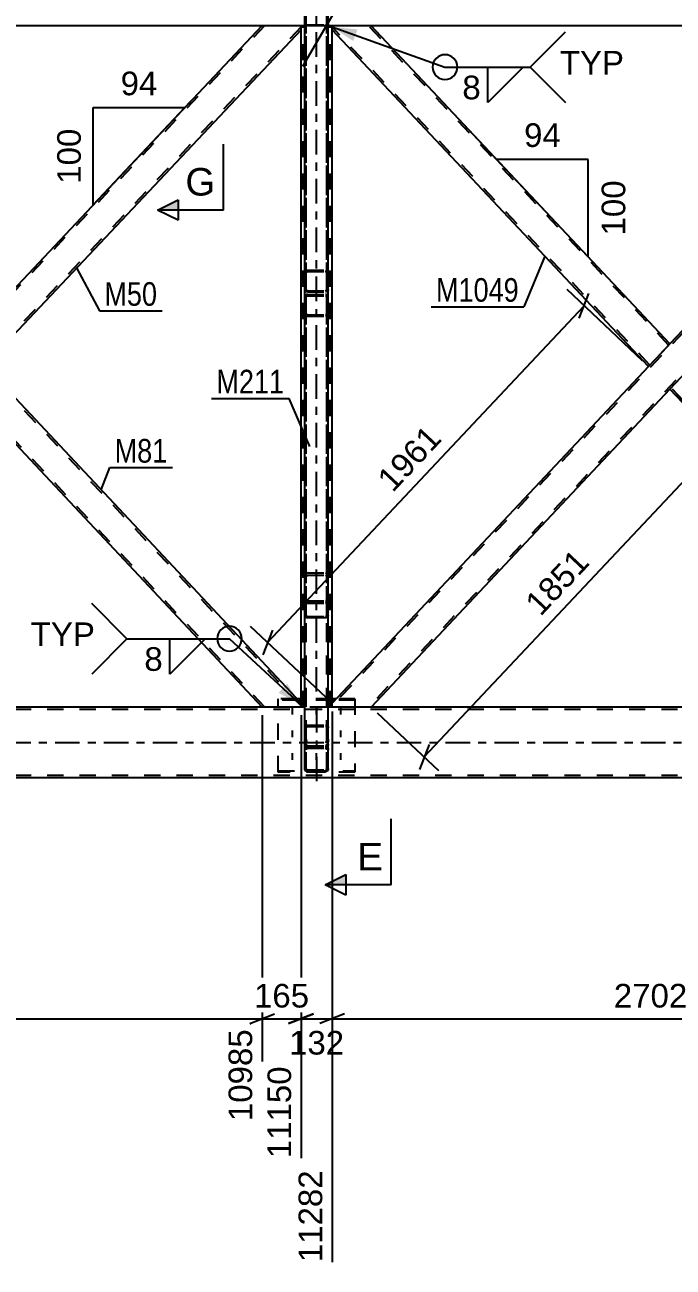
# Model space of a CAD drawing. Header units: millimetres. Extents: x -2250 to 594, y 0 to 1057.
# Drawn here: x -897.8 to -819.2, y 491.8 to 642.4 of the extents above; entities that cross this region are included whole.
import ezdxf

# ---------------------------------------------------------------- set-up
doc = ezdxf.new("R2010")
doc.units = ezdxf.units.MM
doc.linetypes.add('DXK_LINE_DOT2', pattern=[3.9198, 1.9599, -1.9599])
doc.linetypes.add('DXK_LINE_DOT3', pattern=[5.9187, 2.979, -0.9799, 0.9799, -0.9799])
doc.styles.add('Arial', font='ARIAL.TTF', dxfattribs={"height": 0.2})
doc.styles.add('Arial Narrow', font='ARIALN.TTF', dxfattribs={"height": 0.2})

# ---------------------------------------------------------------- blocks, each defined once
blk = doc.blocks.new('Part-761553754-5951 - 5222')
at = {"color": 7, "linetype": 'DXK_LINE_DOT2'}
for p, q in [((-863.86, 610.3), (-863.86, 665.32)), ((-863.68, 665.32), (-863.86, 665.32)), ((-863.83, 664.95), (-863.86, 665.01)), ((-863.75, 664.9), (-863.83, 664.95)), ((-863.64, 664.86), (-863.75, 664.9)), ((-863.68, 610.3), (-863.68, 665.32)), ((-863.68, 665.01), (-863.67, 664.98)), ((-863.67, 664.98), (-863.63, 664.95)), ((-863.51, 664.85), (-863.64, 664.86)), ((-863.63, 664.95), (-863.58, 664.94)), ((-863.58, 664.94), (-863.51, 664.93)), ((-863.51, 664.93), (-861.34, 664.93)), ((-863.51, 664.85), (-861.34, 664.85)), ((-861.34, 664.93), (-861.28, 664.94)), ((-861.21, 664.86), (-861.34, 664.85)), ((-861.28, 664.94), (-861.22, 664.95)), ((-861.22, 664.95), (-861.18, 664.98)), ((-861.1, 664.9), (-861.21, 664.86)), ((-861.18, 664.98), (-861.17, 665.01)), ((-861.17, 610.3), (-861.17, 665.32)), ((-861.17, 665.32), (-861, 665.32)), ((-861.02, 664.95), (-861.1, 664.9)), ((-861, 665.01), (-861.02, 664.95)), ((-861, 610.3), (-861, 665.32)), ((-863.86, 661.88), (-863.83, 661.58)), ((-863.67, 661.73), (-863.68, 661.88)), ((-863.64, 661.16), (-863.51, 661.1)), ((-863.51, 661.49), (-863.58, 661.52)), ((-863.51, 661.49), (-861.34, 661.49)), ((-863.51, 661.1), (-861.34, 661.1)), ((-861.28, 661.52), (-861.34, 661.49)), ((-861.34, 661.1), (-861.21, 661.16)), ((-861.17, 661.88), (-861.18, 661.73)), ((-861.02, 661.58), (-861, 661.88)), ((-863.86, 612.29), (-863.83, 612.41)), ((-863.83, 612.41), (-863.75, 612.51)), ((-863.75, 612.51), (-863.64, 612.58)), ((-863.67, 612.35), (-863.68, 612.29)), ((-863.63, 612.4), (-863.67, 612.35)), ((-863.64, 612.58), (-863.51, 612.61)), ((-863.58, 612.44), (-863.63, 612.4)), ((-863.51, 612.45), (-863.58, 612.44)), ((-863.51, 612.61), (-861.34, 612.61)), ((-863.51, 612.45), (-861.34, 612.45)), ((-861.34, 612.61), (-861.21, 612.58)), ((-861.28, 612.44), (-861.34, 612.45)), ((-861.22, 612.4), (-861.28, 612.44)), ((-861.18, 612.35), (-861.22, 612.4)), ((-861.21, 612.58), (-861.1, 612.51)), ((-861.17, 612.29), (-861.18, 612.35)), ((-861.1, 612.51), (-861.02, 612.41)), ((-861.02, 612.41), (-861, 612.29)), ((-863.83, 610.18), (-863.86, 610.3)), ((-863.75, 610.08), (-863.83, 610.18)), ((-863.64, 610.01), (-863.75, 610.08)), ((-863.68, 610.3), (-863.67, 610.24)), ((-863.67, 610.24), (-863.63, 610.19)), ((-863.51, 609.99), (-863.64, 610.01)), ((-863.63, 610.19), (-863.58, 610.16)), ((-863.58, 610.16), (-863.51, 610.14)), ((-863.51, 610.14), (-861.34, 610.14)), ((-863.51, 609.99), (-861.34, 609.99)), ((-861.34, 610.14), (-861.28, 610.16)), ((-861.21, 610.01), (-861.34, 609.99)), ((-861.28, 610.16), (-861.22, 610.19)), ((-861.22, 610.19), (-861.18, 610.24)), ((-861.1, 610.08), (-861.21, 610.01)), ((-861.18, 610.24), (-861.17, 610.3)), ((-861.02, 610.18), (-861.1, 610.08)), ((-861, 610.3), (-861.02, 610.18))]:
    blk.add_line(p, q, dxfattribs=at)
for centre, radius, start, end in [((-863.04, 661.67), 0.799, 186.6768, 220.4485), ((-863.27, 661.78), 0.4, 186.6768, 220.4485), ((-861.58, 661.78), 0.4, 319.5515, 353.3232), ((-861.82, 661.67), 0.799, 319.5515, 353.3232)]:
    blk.add_arc(centre, radius, start, end, dxfattribs=at)
blk = doc.blocks.new('Part-761553754-5405 - 5222')
at = {"color": 7, "linetype": 'DXK_LINE_DOT2'}
for p, q in [((-783.02, 642.25), (-860.54, 559.81)), ((-778.6, 642.11), (-856.12, 559.67)), ((-778.6, 642.25), (-783.33, 642.25)), ((-819.57, 603.71), (-822.16, 600.96)), ((-816.98, 600.96), (-819.57, 598.21)), ((-855.81, 559.67), (-860.54, 559.67))]:
    blk.add_line(p, q, dxfattribs=at)
at = {"color": 2, "linetype": 'Continuous'}
for p, q in [((-783.33, 642.25), (-819.57, 603.71)), ((-778.6, 641.77), (-816.98, 600.96)), ((-778.6, 641.77), (-778.6, 642.25)), ((-822.16, 600.96), (-860.54, 560.15)), ((-819.57, 598.21), (-855.81, 559.67)), ((-860.54, 559.67), (-860.54, 560.15))]:
    blk.add_line(p, q, dxfattribs=at)
blk = doc.blocks.new('Part-761553754-5502 - 5222')
at = {"color": 7, "linetype": 'DXK_LINE_DOT2'}
for p, q in [((-863.83, 609.5), (-863.86, 609.38)), ((-863.86, 555.76), (-863.86, 609.38)), ((-863.75, 609.6), (-863.83, 609.5)), ((-863.64, 609.67), (-863.75, 609.6)), ((-863.68, 609.38), (-863.67, 609.44)), ((-863.68, 555.76), (-863.68, 609.38)), ((-863.67, 609.44), (-863.63, 609.49)), ((-863.51, 609.69), (-863.64, 609.67)), ((-863.63, 609.49), (-863.58, 609.52)), ((-863.58, 609.52), (-863.51, 609.53)), ((-863.51, 609.69), (-861.34, 609.69)), ((-863.51, 609.53), (-861.34, 609.53)), ((-861.21, 609.67), (-861.34, 609.69)), ((-861.34, 609.53), (-861.28, 609.52)), ((-861.28, 609.52), (-861.22, 609.49)), ((-861.22, 609.49), (-861.18, 609.44)), ((-861.1, 609.6), (-861.21, 609.67)), ((-861.18, 609.44), (-861.17, 609.38)), ((-861.17, 555.76), (-861.17, 609.38)), ((-861.02, 609.5), (-861.1, 609.6)), ((-861, 609.38), (-861.02, 609.5)), ((-861, 555.76), (-861, 609.38)), ((-863.86, 607.39), (-863.83, 607.27)), ((-863.83, 607.27), (-863.75, 607.16)), ((-863.75, 607.16), (-863.64, 607.1)), ((-863.67, 607.33), (-863.68, 607.39)), ((-863.63, 607.27), (-863.67, 607.33)), ((-863.64, 607.1), (-863.51, 607.07)), ((-863.58, 607.24), (-863.63, 607.27)), ((-863.51, 607.23), (-863.58, 607.24)), ((-863.51, 607.23), (-861.34, 607.23)), ((-863.51, 607.07), (-861.34, 607.07)), ((-861.28, 607.24), (-861.34, 607.23)), ((-861.34, 607.07), (-861.21, 607.1)), ((-861.22, 607.27), (-861.28, 607.24)), ((-861.18, 607.33), (-861.22, 607.27)), ((-861.21, 607.1), (-861.1, 607.16)), ((-861.17, 607.39), (-861.18, 607.33)), ((-861.1, 607.16), (-861.02, 607.27)), ((-861.02, 607.27), (-861, 607.39)), ((-863.86, 559.67), (-863.85, 559.67)), ((-861.01, 559.67), (-863.85, 559.67)), ((-863.68, 559.67), (-863.67, 559.67)), ((-861.17, 559.67), (-861.18, 559.67)), ((-861, 559.67), (-861.01, 559.67)), ((-863.83, 555.46), (-863.86, 555.76)), ((-863.68, 555.76), (-863.67, 555.61)), ((-861.18, 555.61), (-861.17, 555.76)), ((-861, 555.76), (-861.02, 555.46)), ((-863.58, 555.01), (-863.64, 555.04)), ((-863.58, 555.4), (-863.51, 555.37)), ((-863.51, 554.98), (-863.58, 555.01)), ((-863.51, 555.37), (-861.34, 555.37)), ((-863.51, 554.98), (-861.34, 554.98)), ((-861.34, 555.37), (-861.28, 555.4)), ((-861.22, 555.03), (-861.34, 554.98)), ((-861.21, 555.04), (-861.22, 555.03))]:
    blk.add_line(p, q, dxfattribs=at)
for centre, radius, start, end in [((-863.04, 555.56), 0.799, 186.6768, 220.4485), ((-863.27, 555.66), 0.4, 186.6768, 220.4485), ((-861.58, 555.66), 0.4, 319.5515, 353.3232), ((-861.82, 555.56), 0.799, 319.5515, 353.3232)]:
    blk.add_arc(centre, radius, start, end, dxfattribs=at)
blk = doc.blocks.new('Part-761553754-5351 - 5222')
at = {"color": 7, "linetype": 'DXK_LINE_DOT3'}
blk.add_line((-862.43, 559.57), (-862.43, 549.98), dxfattribs=at)
at = {"color": 7, "linetype": 'DXK_LINE_DOT2'}
for p, q in [((-863.86, 557.17), (-863.83, 557.29)), ((-863.86, 552.24), (-863.86, 557.17)), ((-863.83, 557.29), (-863.75, 557.4)), ((-863.75, 557.4), (-863.64, 557.47)), ((-863.67, 557.23), (-863.68, 557.17)), ((-863.68, 552.24), (-863.68, 557.17)), ((-863.63, 557.29), (-863.67, 557.23)), ((-863.64, 557.47), (-863.51, 557.49)), ((-863.58, 557.32), (-863.63, 557.29)), ((-863.51, 557.33), (-863.58, 557.32)), ((-863.51, 557.49), (-861.34, 557.49)), ((-863.51, 557.33), (-861.34, 557.33)), ((-861.34, 557.49), (-861.21, 557.47)), ((-861.28, 557.32), (-861.34, 557.33)), ((-861.22, 557.29), (-861.28, 557.32)), ((-861.18, 557.23), (-861.22, 557.29)), ((-861.21, 557.47), (-861.1, 557.4)), ((-861.17, 557.17), (-861.18, 557.23)), ((-861.17, 552.24), (-861.17, 557.17)), ((-861.1, 557.4), (-861.02, 557.29)), ((-861.02, 557.29), (-861, 557.17)), ((-861, 552.24), (-861, 557.17)), ((-863.83, 555.01), (-863.86, 555.13)), ((-863.83, 554.69), (-863.86, 554.55)), ((-863.75, 554.9), (-863.83, 555.01)), ((-863.64, 554.83), (-863.75, 554.9)), ((-863.68, 555.13), (-863.67, 555.07)), ((-863.68, 554.55), (-863.67, 554.62)), ((-863.67, 555.07), (-863.63, 555.02)), ((-863.67, 554.62), (-863.63, 554.68)), ((-863.51, 554.92), (-863.64, 554.89)), ((-863.51, 554.81), (-863.64, 554.83)), ((-863.63, 555.02), (-863.58, 554.98)), ((-863.63, 554.68), (-863.58, 554.72)), ((-863.58, 554.98), (-863.51, 554.97)), ((-863.58, 554.72), (-863.51, 554.74)), ((-863.51, 554.97), (-861.34, 554.97)), ((-863.51, 554.92), (-861.34, 554.92)), ((-863.51, 554.81), (-861.34, 554.81)), ((-863.51, 554.74), (-861.34, 554.74)), ((-861.34, 554.97), (-861.28, 554.98)), ((-861.21, 554.89), (-861.34, 554.92)), ((-861.21, 554.83), (-861.34, 554.81)), ((-861.34, 554.74), (-861.28, 554.72)), ((-861.28, 554.98), (-861.22, 555.02)), ((-861.28, 554.72), (-861.22, 554.68)), ((-861.22, 555.02), (-861.18, 555.07)), ((-861.22, 554.68), (-861.18, 554.62)), ((-861.1, 554.9), (-861.21, 554.83)), ((-861.18, 555.07), (-861.17, 555.13)), ((-861.18, 554.62), (-861.17, 554.55)), ((-861.02, 555.01), (-861.1, 554.9)), ((-861, 555.13), (-861.02, 555.01)), ((-861, 554.55), (-861.02, 554.69)), ((-863.86, 552.24), (-863.83, 552.1)), ((-863.67, 552.17), (-863.68, 552.24)), ((-863.63, 552.11), (-863.67, 552.17)), ((-863.64, 551.9), (-863.51, 551.88)), ((-863.58, 552.07), (-863.63, 552.11)), ((-863.51, 552.06), (-863.58, 552.07)), ((-863.51, 552.06), (-861.34, 552.06)), ((-863.51, 551.88), (-861.34, 551.88)), ((-861.28, 552.07), (-861.34, 552.06)), ((-861.34, 551.88), (-861.21, 551.9)), ((-861.22, 552.11), (-861.28, 552.07)), ((-861.18, 552.17), (-861.22, 552.11)), ((-861.17, 552.24), (-861.18, 552.17)), ((-861.02, 552.1), (-861, 552.24))]:
    blk.add_line(p, q, dxfattribs=at)
for centre, start, end in [((-863.5, 554.57), 114.32, 159.2417), ((-861.36, 554.57), 20.7583, 65.68), ((-863.5, 552.23), 200.7583, 245.68), ((-861.36, 552.23), 294.32, 339.2417)]:
    blk.add_arc(centre, 0.355, start, end, dxfattribs=at)
blk = doc.blocks.new('Part-761553754-5368 - 5222')
at = {"color": 7, "linetype": 'DXK_LINE_DOT2'}
for p, q in [((-867.07, 551.79), (-867.07, 560.67)), ((-864.79, 560.67), (-867.07, 560.67)), ((-864.65, 560.51), (-867.07, 560.51)), ((-860.54, 560.67), (-864.31, 560.67)), ((-860.54, 560.51), (-864.31, 560.51)), ((-857.78, 560.51), (-860.2, 560.51)), ((-857.78, 560.67), (-860.05, 560.67)), ((-857.78, 560.67), (-857.78, 551.79)), ((-867.07, 551.94), (-857.78, 551.94)), ((-857.78, 551.79), (-867.07, 551.79))]:
    blk.add_line(p, q, dxfattribs=at)
at = {"color": 2, "linetype": 'Continuous'}
for p, q in [((-864.31, 560.67), (-864.79, 560.67)), ((-864.31, 560.51), (-864.65, 560.51)), ((-860.05, 560.67), (-860.54, 560.67)), ((-860.2, 560.51), (-860.54, 560.51))]:
    blk.add_line(p, q, dxfattribs=at)
blk = doc.blocks.new('Bolt-761553754-5369 - 5222')
at = {"color": 1, "linetype": 'DXK_LINE_DOT2'}
for p, q in [((-865.36, 558.78), (-865.36, 559.59)), ((-862.43, 558.78), (-862.43, 559.59)), ((-859.5, 558.78), (-859.5, 559.59)), ((-865.36, 556.02), (-865.36, 556.84)), ((-859.5, 556.02), (-859.5, 556.84)), ((-865.36, 553.27), (-865.36, 554.08)), ((-862.43, 553.27), (-862.43, 554.08)), ((-859.5, 553.27), (-859.5, 554.08))]:
    blk.add_line(p, q, dxfattribs=at)
blk = doc.blocks.new('Part-761553754-5428 - 5222')
at = {"color": 7, "linetype": 'DXK_LINE_DOT2'}
for p, q in [((-863.83, 572.41), (-863.86, 572.32)), ((-863.86, 570.77), (-863.86, 572.32)), ((-863.75, 572.49), (-863.83, 572.41)), ((-863.64, 572.54), (-863.75, 572.49)), ((-863.68, 572.32), (-863.67, 572.37)), ((-863.68, 552.19), (-863.68, 572.32)), ((-863.67, 572.37), (-863.63, 572.4)), ((-863.51, 572.56), (-863.64, 572.54)), ((-863.63, 572.4), (-863.58, 572.43)), ((-863.58, 572.43), (-863.51, 572.44)), ((-863.51, 572.56), (-861.34, 572.56)), ((-863.51, 572.44), (-861.34, 572.44)), ((-861.21, 572.54), (-861.34, 572.56)), ((-861.34, 572.44), (-861.28, 572.43)), ((-861.28, 572.43), (-861.22, 572.4)), ((-861.22, 572.4), (-861.18, 572.37)), ((-861.1, 572.49), (-861.21, 572.54)), ((-861.18, 572.37), (-861.17, 572.32)), ((-861.17, 552.19), (-861.17, 572.32)), ((-861.02, 572.41), (-861.1, 572.49)), ((-861, 572.32), (-861.02, 572.41)), ((-861, 570.77), (-861, 572.32)), ((-863.67, 570.72), (-863.68, 570.77)), ((-863.63, 570.68), (-863.67, 570.72)), ((-861.18, 570.72), (-861.22, 570.68)), ((-861.17, 570.77), (-861.18, 570.72)), ((-863.58, 570.66), (-863.63, 570.68)), ((-863.51, 570.65), (-863.58, 570.66)), ((-863.51, 570.65), (-861.34, 570.65)), ((-861.28, 570.66), (-861.34, 570.65)), ((-861.22, 570.68), (-861.28, 570.66)), ((-863.86, 554.49), (-863.83, 554.63)), ((-863.67, 554.56), (-863.68, 554.49)), ((-863.63, 554.62), (-863.67, 554.56)), ((-863.64, 554.82), (-863.51, 554.85)), ((-863.58, 554.66), (-863.63, 554.62)), ((-863.51, 554.67), (-863.58, 554.66)), ((-863.51, 554.85), (-861.34, 554.85)), ((-863.51, 554.67), (-861.34, 554.67)), ((-861.34, 554.85), (-861.21, 554.82)), ((-861.28, 554.66), (-861.34, 554.67)), ((-861.22, 554.62), (-861.28, 554.66)), ((-861.18, 554.56), (-861.22, 554.62)), ((-861.17, 554.49), (-861.18, 554.56)), ((-861.02, 554.63), (-861, 554.49)), ((-863.68, 552.19), (-863.67, 552.12)), ((-863.67, 552.12), (-863.63, 552.06)), ((-863.63, 552.06), (-863.58, 552.03)), ((-863.58, 552.03), (-863.51, 552.01)), ((-863.51, 552.01), (-861.34, 552.01)), ((-861.34, 552.01), (-861.28, 552.03)), ((-861.28, 552.03), (-861.22, 552.06)), ((-861.22, 552.06), (-861.18, 552.12)), ((-861.18, 552.12), (-861.17, 552.19))]:
    blk.add_line(p, q, dxfattribs=at)
at = {"color": 2, "linetype": 'Continuous'}
for p, q in [((-863.86, 552.19), (-863.86, 570.77)), ((-863.86, 570.77), (-863.83, 570.68)), ((-861.02, 570.68), (-861, 570.77)), ((-861, 552.19), (-861, 570.77)), ((-863.83, 570.68), (-863.75, 570.6)), ((-863.75, 570.6), (-863.64, 570.54)), ((-863.64, 570.54), (-863.51, 570.53)), ((-863.51, 570.53), (-861.34, 570.53)), ((-861.34, 570.53), (-861.21, 570.54)), ((-861.21, 570.54), (-861.1, 570.6)), ((-861.1, 570.6), (-861.02, 570.68)), ((-863.83, 552.05), (-863.86, 552.19)), ((-863.51, 551.83), (-863.64, 551.86)), ((-863.51, 551.83), (-861.34, 551.83)), ((-861.21, 551.86), (-861.34, 551.83)), ((-861, 552.19), (-861.02, 552.05))]:
    blk.add_line(p, q, dxfattribs=at)
at = {"color": 7, "linetype": 'DXK_LINE_DOT2'}
for centre, start, end in [((-863.5, 554.5), 114.1363, 159.0727), ((-861.35, 554.5), 20.9273, 65.8637)]:
    blk.add_arc(centre, 0.353, start, end, dxfattribs=at)
at = {"color": 2, "linetype": 'Continuous'}
for centre, start, end in [((-863.5, 552.18), 200.9273, 245.8637), ((-861.35, 552.18), 294.1363, 339.0727)]:
    blk.add_arc(centre, 0.353, start, end, dxfattribs=at)
blk = doc.blocks.new('Part-761553754-5433 - 5222')
at = {"color": 7, "linetype": 'DXK_LINE_DOT3'}
blk.add_line((-862.43, 561.54), (-862.43, 677.32), dxfattribs=at)
at = {"color": 2, "linetype": 'Continuous'}
for p, q in [((-863.86, 668.84), (-863.83, 669.03)), ((-863.86, 570.77), (-863.86, 668.84)), ((-863.83, 669.03), (-863.75, 669.18)), ((-863.75, 669.18), (-863.64, 669.29)), ((-863.64, 669.29), (-863.51, 669.32)), ((-863.51, 669.32), (-861.34, 669.32)), ((-861.34, 669.32), (-861.21, 669.29)), ((-861.21, 669.29), (-861.1, 669.18)), ((-861.1, 669.18), (-861.02, 669.03)), ((-861.02, 669.03), (-861, 668.84)), ((-861, 570.77), (-861, 668.84)), ((-863.83, 570.68), (-863.86, 570.77)), ((-861, 570.77), (-861.02, 570.68)), ((-863.75, 570.6), (-863.83, 570.68)), ((-863.64, 570.54), (-863.75, 570.6)), ((-863.51, 570.53), (-863.64, 570.54)), ((-863.51, 570.53), (-861.34, 570.53)), ((-861.21, 570.54), (-861.34, 570.53)), ((-861.1, 570.6), (-861.21, 570.54)), ((-861.02, 570.68), (-861.1, 570.6))]:
    blk.add_line(p, q, dxfattribs=at)
at = {"color": 7, "linetype": 'DXK_LINE_DOT2'}
for p, q in [((-863.67, 668.93), (-863.68, 668.84)), ((-863.68, 570.77), (-863.68, 668.84)), ((-863.63, 669.01), (-863.67, 668.93)), ((-863.58, 669.06), (-863.63, 669.01)), ((-863.51, 669.08), (-863.58, 669.06)), ((-863.51, 669.08), (-861.34, 669.08)), ((-861.28, 669.06), (-861.34, 669.08)), ((-861.22, 669.01), (-861.28, 669.06)), ((-861.18, 668.93), (-861.22, 669.01)), ((-861.17, 668.84), (-861.18, 668.93)), ((-861.17, 570.77), (-861.17, 668.84)), ((-863.83, 665.61), (-863.86, 665.8)), ((-863.75, 665.46), (-863.83, 665.61)), ((-863.68, 665.8), (-863.67, 665.71)), ((-863.67, 665.71), (-863.63, 665.63)), ((-863.63, 665.63), (-863.58, 665.58)), ((-861.28, 665.58), (-861.22, 665.63)), ((-861.22, 665.63), (-861.18, 665.71)), ((-861.18, 665.71), (-861.17, 665.8)), ((-861.02, 665.61), (-861.1, 665.46)), ((-861, 665.8), (-861.02, 665.61)), ((-863.64, 665.35), (-863.75, 665.46)), ((-863.51, 665.32), (-863.64, 665.35)), ((-863.58, 665.58), (-863.51, 665.56)), ((-863.51, 665.56), (-861.34, 665.56)), ((-863.51, 665.32), (-861.34, 665.32)), ((-861.34, 665.56), (-861.28, 665.58)), ((-861.21, 665.35), (-861.34, 665.32)), ((-861.1, 665.46), (-861.21, 665.35)), ((-863.86, 572.32), (-863.83, 572.41)), ((-863.83, 572.41), (-863.75, 572.49)), ((-863.75, 572.49), (-863.64, 572.54)), ((-863.67, 572.37), (-863.68, 572.32)), ((-863.63, 572.4), (-863.67, 572.37)), ((-863.64, 572.54), (-863.51, 572.56)), ((-863.58, 572.43), (-863.63, 572.4)), ((-863.51, 572.44), (-863.58, 572.43)), ((-863.51, 572.56), (-861.34, 572.56)), ((-863.51, 572.44), (-861.34, 572.44)), ((-861.34, 572.56), (-861.21, 572.54)), ((-861.28, 572.43), (-861.34, 572.44)), ((-861.22, 572.4), (-861.28, 572.43)), ((-861.18, 572.37), (-861.22, 572.4)), ((-861.21, 572.54), (-861.1, 572.49)), ((-861.17, 572.32), (-861.18, 572.37)), ((-861.1, 572.49), (-861.02, 572.41)), ((-861.02, 572.41), (-861, 572.32)), ((-863.68, 570.77), (-863.67, 570.72)), ((-863.67, 570.72), (-863.63, 570.68)), ((-861.22, 570.68), (-861.18, 570.72)), ((-861.18, 570.72), (-861.17, 570.77)), ((-863.63, 570.68), (-863.58, 570.66)), ((-863.58, 570.66), (-863.51, 570.65)), ((-863.51, 570.65), (-861.34, 570.65)), ((-861.34, 570.65), (-861.28, 570.66)), ((-861.28, 570.66), (-861.22, 570.68))]:
    blk.add_line(p, q, dxfattribs=at)
blk = doc.blocks.new('Part-761553754-5434 - 5222')
at = {"color": 7, "linetype": 'DXK_LINE_DOT2'}
for p, q in [((-863.86, 646.05), (-863.83, 646.27)), ((-863.86, 572.38), (-863.86, 646.05)), ((-863.67, 646.16), (-863.68, 646.05)), ((-863.68, 572.38), (-863.68, 646.05)), ((-863.64, 646.59), (-863.51, 646.63)), ((-863.51, 646.34), (-863.58, 646.32)), ((-863.51, 646.63), (-861.34, 646.63)), ((-863.51, 646.34), (-861.34, 646.34)), ((-861.34, 646.63), (-861.21, 646.59)), ((-861.28, 646.32), (-861.34, 646.34)), ((-861.17, 646.05), (-861.18, 646.16)), ((-861.17, 572.38), (-861.17, 646.05)), ((-861.02, 646.27), (-861, 646.05)), ((-861, 572.38), (-861, 646.05)), ((-863.86, 642.51), (-863.83, 642.41)), ((-863.83, 642.41), (-863.83, 642.4)), ((-863.83, 642.4), (-863.75, 642.34)), ((-863.75, 642.34), (-863.64, 642.3)), ((-863.67, 642.45), (-863.68, 642.51)), ((-863.65, 642.41), (-863.67, 642.45)), ((-863.63, 642.4), (-863.65, 642.41)), ((-863.59, 642.29), (-863.64, 642.3)), ((-863.63, 642.4), (-863.58, 642.38)), ((-863.51, 642.29), (-863.59, 642.29)), ((-863.58, 642.38), (-863.51, 642.38)), ((-863.51, 642.38), (-861.34, 642.38)), ((-863.51, 642.29), (-861.34, 642.29)), ((-861.34, 642.38), (-861.28, 642.38)), ((-861.34, 642.29), (-861.26, 642.29)), ((-861.28, 642.38), (-861.22, 642.4)), ((-861.26, 642.29), (-861.21, 642.3)), ((-861.21, 642.41), (-861.22, 642.4)), ((-861.18, 642.45), (-861.21, 642.41)), ((-861.21, 642.3), (-861.1, 642.34)), ((-861.18, 642.45), (-861.17, 642.51)), ((-861.1, 642.34), (-861.02, 642.4)), ((-861, 642.51), (-861.02, 642.41)), ((-861.02, 642.41), (-861.02, 642.4)), ((-863.83, 575.58), (-863.86, 575.35)), ((-863.68, 575.35), (-863.67, 575.47)), ((-863.51, 575.94), (-863.64, 575.89)), ((-863.58, 575.62), (-863.51, 575.64)), ((-863.51, 575.94), (-861.34, 575.94)), ((-863.51, 575.64), (-861.34, 575.64)), ((-861.21, 575.89), (-861.34, 575.94)), ((-861.34, 575.64), (-861.28, 575.62)), ((-861.18, 575.47), (-861.17, 575.35)), ((-861, 575.35), (-861.02, 575.58)), ((-863.68, 572.56), (-863.86, 572.56)), ((-863.86, 572.38), (-863.83, 572.34)), ((-863.83, 572.34), (-863.75, 572.3)), ((-863.75, 572.3), (-863.64, 572.27)), ((-863.67, 572.36), (-863.68, 572.38)), ((-863.63, 572.34), (-863.67, 572.36)), ((-863.64, 572.27), (-863.51, 572.27)), ((-863.58, 572.33), (-863.63, 572.34)), ((-863.51, 572.32), (-863.58, 572.33)), ((-863.51, 572.32), (-861.34, 572.32)), ((-863.51, 572.27), (-861.34, 572.27)), ((-861.28, 572.33), (-861.34, 572.32)), ((-861.34, 572.27), (-861.21, 572.27)), ((-861.22, 572.34), (-861.28, 572.33)), ((-861.18, 572.36), (-861.22, 572.34)), ((-861.21, 572.27), (-861.1, 572.3)), ((-861.17, 572.38), (-861.18, 572.36)), ((-861.17, 572.56), (-861, 572.56)), ((-861.1, 572.3), (-861.02, 572.34)), ((-861.02, 572.34), (-861, 572.38))]:
    blk.add_line(p, q, dxfattribs=at)
for centre, radius, start, end in [((-863.3, 646.18), 0.538, 129.6308, 169.4359), ((-863.41, 646.11), 0.269, 129.6308, 169.4359), ((-861.45, 646.11), 0.269, 10.5641, 50.3692), ((-861.55, 646.18), 0.538, 10.5641, 50.3692), ((-863.3, 575.48), 0.538, 129.6308, 169.4359), ((-863.41, 575.42), 0.269, 129.6308, 169.4359), ((-861.45, 575.42), 0.269, 10.5641, 50.3692), ((-861.55, 575.48), 0.538, 10.5641, 50.3692)]:
    blk.add_arc(centre, radius, start, end, dxfattribs=at)
blk = doc.blocks.new('Part-761553754-5669 - 5222')
at = {"color": 2, "linetype": 'Continuous'}
for p, q in [((-863.86, 642.25), (-1032.43, 642.25)), ((-692.43, 642.25), (-861, 642.25))]:
    blk.add_line(p, q, dxfattribs=at)
at = {"color": 7, "linetype": 'DXK_LINE_DOT2'}
blk.add_line((-861, 642.25), (-863.86, 642.25), dxfattribs=at)
blk = doc.blocks.new('Part-761553754-5501 - 5222')
at = {"color": 2, "linetype": 'Continuous'}
for p, q in [((-816.98, 600.96), (-819.57, 598.21)), ((-778.6, 560.15), (-816.98, 600.96)), ((-783.33, 559.67), (-819.57, 598.21)), ((-778.6, 559.67), (-778.6, 560.15))]:
    blk.add_line(p, q, dxfattribs=at)
at = {"color": 7, "linetype": 'DXK_LINE_DOT2'}
for p, q in [((-778.6, 559.81), (-817.14, 600.79)), ((-819.41, 598.37), (-819.4, 598.39)), ((-783.02, 559.67), (-819.41, 598.37)), ((-778.6, 559.67), (-783.33, 559.67))]:
    blk.add_line(p, q, dxfattribs=at)
blk = doc.blocks.new('Part-761553754-5668 - 5222')
at = {"color": 7, "linetype": 'DXK_LINE_DOT2'}
for p, q in [((-461.94, 559.39), (-1130.88, 559.39)), ((-598.66, 559.67), (-1121.45, 559.67)), ((-861, 559.67), (-863.86, 559.67)), ((-461.94, 551.39), (-1130.88, 551.39))]:
    blk.add_line(p, q, dxfattribs=at)
at = {"color": 2, "linetype": 'Continuous'}
for p, q in [((-863.86, 559.67), (-1032.43, 559.67)), ((-692.43, 559.67), (-861, 559.67)), ((-461.94, 551.1), (-1130.88, 551.1))]:
    blk.add_line(p, q, dxfattribs=at)
at = {"color": 7, "linetype": 'DXK_LINE_DOT3'}
blk.add_line((-1130.88, 555.39), (-461.94, 555.39), dxfattribs=at)
blk = doc.blocks.new('Part-761553754-5730 - 5222')
at = {"color": 2, "linetype": 'Continuous'}
for p, q in [((-902.66, 601.07), (-905.25, 598.32)), ((-864.31, 560.16), (-902.66, 601.07)), ((-869.03, 559.67), (-905.25, 598.32)), ((-864.31, 559.67), (-864.31, 560.16))]:
    blk.add_line(p, q, dxfattribs=at)
at = {"color": 7, "linetype": 'DXK_LINE_DOT2'}
for p, q in [((-864.31, 559.82), (-902.82, 600.9)), ((-905.09, 598.49), (-905.08, 598.5)), ((-868.71, 559.67), (-905.09, 598.49)), ((-864.31, 559.67), (-869.03, 559.67))]:
    blk.add_line(p, q, dxfattribs=at)
blk = doc.blocks.new('Part-761553754-5804 - 5222')
at = {"color": 7, "linetype": 'DXK_LINE_DOT2'}
for p, q in [((-868.74, 642.25), (-946.25, 559.96)), ((-864.31, 642.11), (-941.97, 559.67)), ((-864.31, 642.25), (-869.05, 642.25)), ((-905.24, 603.83), (-907.83, 601.08)), ((-902.66, 601.07), (-905.25, 598.32)), ((-941.66, 559.67), (-946.25, 559.67))]:
    blk.add_line(p, q, dxfattribs=at)
at = {"color": 2, "linetype": 'Continuous'}
for p, q in [((-869.05, 642.25), (-905.24, 603.83)), ((-864.31, 641.78), (-902.66, 601.07)), ((-864.31, 641.78), (-864.31, 642.25)), ((-907.83, 601.08), (-946.25, 560.29)), ((-905.25, 598.32), (-941.66, 559.67)), ((-946.25, 559.67), (-946.25, 560.29))]:
    blk.add_line(p, q, dxfattribs=at)
blk = doc.blocks.new('Part-761553754-5829 - 5222')
at = {"color": 2, "linetype": 'Continuous'}
for p, q in [((-860.54, 641.77), (-860.54, 642.25)), ((-822.16, 600.96), (-860.54, 641.77)), ((-819.57, 603.71), (-855.81, 642.25)), ((-819.88, 603.38), (-822.16, 600.96)), ((-819.57, 603.71), (-819.88, 603.38))]:
    blk.add_line(p, q, dxfattribs=at)
at = {"color": 7, "linetype": 'DXK_LINE_DOT2'}
for p, q in [((-855.81, 642.25), (-860.54, 642.25)), ((-822, 601.13), (-860.54, 642.11)), ((-819.73, 603.55), (-856.12, 642.25)), ((-819.59, 603.69), (-819.88, 603.38)), ((-822, 601.13), (-821.99, 601.14))]:
    blk.add_line(p, q, dxfattribs=at)
blk = doc.blocks.new('Part-761553754-5977 - 5222')
at = {"color": 7, "linetype": 'DXK_LINE_DOT2'}
for p, q in [((-860.54, 642.25), (-864.31, 642.25)), ((-864.31, 641.78), (-864.31, 642.25)), ((-864.08, 559.67), (-864.08, 642.25)), ((-860.77, 559.67), (-860.77, 642.25)), ((-860.54, 641.77), (-860.54, 642.25)), ((-864.31, 559.67), (-864.31, 560.16)), ((-860.54, 559.67), (-864.31, 559.67)), ((-860.54, 559.67), (-860.54, 560.15))]:
    blk.add_line(p, q, dxfattribs=at)
at = {"color": 2, "linetype": 'Continuous'}
for p, q in [((-864.31, 560.16), (-864.31, 641.78)), ((-860.54, 560.15), (-860.54, 641.77))]:
    blk.add_line(p, q, dxfattribs=at)
blk = doc.blocks.new('StraightDimension-761553754-6257 - 5222')
at = {"color": 7, "linetype": 'Continuous'}
for p, q in [((-864.31, 558.67), (-864.31, 504.98)), ((-860.54, 559.15), (-860.54, 492.38)), ((-865.81, 521.3), (-862.81, 522.5)), ((-864.31, 521.9), (-860.54, 521.9)), ((-859.04, 522.5), (-862.04, 521.3))]:
    blk.add_line(p, q, dxfattribs=at)
at = {"color": 0}
blk.add_wipeout([(-858.49, 516.95), (-858.49, 521.15), (-866.36, 521.15), (-866.36, 516.95)], dxfattribs=at)
at = {"color": 0, "linetype": 'Continuous'}
blk.add_wipeout([(-861.14, 504.1), (-865.34, 504.1), (-865.34, 491.78), (-861.14, 491.78)], dxfattribs=at)
at = {"color": 3, "style": 'Arial'}
blk.add_text('132', height=2.865, dxfattribs=at).set_placement((-865.76, 517.55))
at = {"color": 3, "linetype": 'Continuous', "style": 'Arial'}
blk.add_text('11282', height=2.865, rotation=90.0002, dxfattribs=at).set_placement((-861.74, 492.38))
blk = doc.blocks.new('AngleDimension-761553754-6647 - 5222')
at = {"color": 7, "linetype": 'Continuous'}
for p, q in [((-845.76, 631.57), (-840.59, 626.06)), ((-829.49, 626.06), (-840.59, 626.06)), ((-829.49, 614.26), (-840.59, 626.06)), ((-829.49, 614.26), (-829.49, 626.06))]:
    blk.add_line(p, q, dxfattribs=at)
at = {"color": 0}
for points in [[(-832.22, 626.96), (-832.22, 631.16), (-837.86, 631.16), (-837.86, 626.96)], [(-824.39, 624.1), (-828.59, 624.1), (-828.59, 616.23), (-824.39, 616.23)]]:
    blk.add_wipeout(points, dxfattribs=at)
at = {"color": 3, "style": 'Arial'}
blk.add_text('94', height=2.865, dxfattribs=at).set_placement((-837.26, 627.56))
blk.add_text('100', height=2.865, rotation=90.0002, dxfattribs=at).set_placement((-824.99, 616.83))
blk = doc.blocks.new('StraightDimension-761553754-6737 - 5222')
at = {"color": 7, "linetype": 'Continuous'}
for p, q in [((-818.84, 597.52), (-811.38, 590.51)), ((-813.72, 590.65), (-812.54, 593.66)), ((-849.37, 553.62), (-813.13, 592.16)), ((-855.08, 558.99), (-847.62, 551.98)), ((-848.78, 555.13), (-849.96, 552.12))]:
    blk.add_line(p, q, dxfattribs=at)
at = {"color": 0}
blk.add_wipeout([(-828.34, 577.08), (-831.4, 579.96), (-838.32, 572.6), (-835.26, 569.73)], dxfattribs=at)
at = {"color": 3, "style": 'Arial'}
blk.add_text('1851', height=2.865, rotation=46.7591, dxfattribs=at).set_placement((-835.28, 570.57))
blk = doc.blocks.new('AngleDimension-761553754-6661 - 5222')
at = {"color": 7, "linetype": 'Continuous'}
for p, q in [((-877.74, 633.02), (-878.4, 632.33)), ((-889.51, 632.33), (-878.4, 632.33)), ((-889.51, 620.54), (-878.4, 632.33)), ((-889.51, 620.54), (-889.51, 632.33))]:
    blk.add_line(p, q, dxfattribs=at)
at = {"color": 0}
for points in [[(-881.13, 633.23), (-881.13, 637.43), (-886.78, 637.43), (-886.78, 633.23)], [(-890.41, 630.37), (-894.61, 630.37), (-894.61, 622.5), (-890.41, 622.5)]]:
    blk.add_wipeout(points, dxfattribs=at)
at = {"color": 3, "style": 'Arial'}
blk.add_text('94', height=2.865, dxfattribs=at).set_placement((-886.18, 633.83))
blk.add_text('100', height=2.865, rotation=90.0002, dxfattribs=at).set_placement((-891.01, 623.1))
blk = doc.blocks.new('StraightDimension-761553754-6222 - 5222')
at = {"color": 7, "linetype": 'Continuous'}
for p, q in [((-946.25, 559.29), (-946.25, 497)), ((-869.03, 558.67), (-869.03, 509.48)), ((-944.75, 522.5), (-947.75, 521.3)), ((-946.25, 521.9), (-869.03, 521.9)), ((-870.53, 521.3), (-867.53, 522.5))]:
    blk.add_line(p, q, dxfattribs=at)
at = {"color": 0}
blk.add_wipeout([(-902.59, 522.65), (-902.59, 526.85), (-912.69, 526.85), (-912.69, 522.65)], dxfattribs=at)
at = {"color": 0, "linetype": 'Continuous'}
blk.add_wipeout([(-869.63, 521.2), (-873.83, 521.2), (-873.83, 508.88), (-869.63, 508.88)], dxfattribs=at)
at = {"color": 3, "style": 'Arial'}
blk.add_text('2703', height=2.865, dxfattribs=at).set_placement((-912.09, 523.25))
at = {"color": 3, "linetype": 'Continuous', "style": 'Arial'}
blk.add_text('10985', height=2.865, rotation=90.0002, dxfattribs=at).set_placement((-870.23, 509.48))
blk = doc.blocks.new('StraightDimension-761553754-6241 - 5222')
at = {"color": 7, "linetype": 'Continuous'}
for p, q in [((-869.03, 558.67), (-869.03, 509.48)), ((-864.31, 558.67), (-864.31, 504.98)), ((-870.53, 521.3), (-867.53, 522.5)), ((-869.03, 521.9), (-864.31, 521.9)), ((-862.81, 522.5), (-865.81, 521.3))]:
    blk.add_line(p, q, dxfattribs=at)
at = {"color": 0}
blk.add_wipeout([(-862.73, 522.65), (-862.73, 526.85), (-870.61, 526.85), (-870.61, 522.65)], dxfattribs=at)
at = {"color": 0, "linetype": 'Continuous'}
blk.add_wipeout([(-864.91, 516.7), (-869.11, 516.7), (-869.11, 504.38), (-864.91, 504.38)], dxfattribs=at)
at = {"color": 3, "style": 'Arial'}
blk.add_text('165', height=2.865, dxfattribs=at).set_placement((-870.01, 523.25))
at = {"color": 3, "linetype": 'Continuous', "style": 'Arial'}
blk.add_text('11150', height=2.865, rotation=90.0002, dxfattribs=at).set_placement((-865.51, 504.98))
blk = doc.blocks.new('StraightDimension-761553754-6269 - 5222')
at = {"color": 7, "linetype": 'Continuous'}
for p, q in [((-860.54, 559.15), (-860.54, 492.38)), ((-783.33, 558.67), (-783.33, 509.48)), ((-859.04, 522.5), (-862.04, 521.3)), ((-860.54, 521.9), (-783.33, 521.9)), ((-784.83, 521.3), (-781.83, 522.5))]:
    blk.add_line(p, q, dxfattribs=at)
at = {"color": 0}
blk.add_wipeout([(-816.89, 522.65), (-816.89, 526.85), (-826.98, 526.85), (-826.98, 522.65)], dxfattribs=at)
at = {"color": 0, "linetype": 'Continuous'}
blk.add_wipeout([(-783.93, 521.2), (-788.13, 521.2), (-788.13, 508.88), (-783.93, 508.88)], dxfattribs=at)
at = {"color": 3, "style": 'Arial'}
blk.add_text('2702', height=2.865, dxfattribs=at).set_placement((-826.38, 523.25))
at = {"color": 3, "linetype": 'Continuous', "style": 'Arial'}
blk.add_text('13984', height=2.865, rotation=90.0002, dxfattribs=at).set_placement((-784.53, 509.48))
blk = doc.blocks.new('StraightDimension-761553754-6894 - 5222')
at = {"color": 7, "linetype": 'Continuous'}
for p, q in [((-822.89, 601.65), (-832.05, 610.27)), ((-830.57, 606.81), (-829.39, 609.82)), ((-868.36, 567.5), (-829.98, 608.31)), ((-861.27, 560.83), (-870.44, 569.45)), ((-867.77, 569), (-868.95, 566))]:
    blk.add_line(p, q, dxfattribs=at)
at = {"color": 0}
blk.add_wipeout([(-846.26, 592.1), (-849.32, 594.97), (-856.23, 587.62), (-853.17, 584.74)], dxfattribs=at)
at = {"color": 3, "style": 'Arial'}
blk.add_text('1961', height=2.865, rotation=46.7591, dxfattribs=at).set_placement((-853.2, 585.59))
blk = doc.blocks.new('Mark-761553754-5429 - 5222')
at = {"color": 0}
blk.add_wipeout([(-866.35, 597.69), (-866.35, 600.69), (-874.57, 600.69), (-874.57, 597.69)], dxfattribs=at)
blk.add_wipeout([(-866.35, 597.69), (-866.35, 600.69), (-874.57, 600.69), (-874.57, 597.69)], dxfattribs=at)
at = {"color": 30, "linetype": 'Continuous'}
for p in [(-875.17, 597.09), (-863.25, 591.25)]:
    blk.add_line(p, (-865.75, 597.09), dxfattribs=at)
at = {"color": 3, "style": 'Arial Narrow'}
blk.add_text('M211', height=2.863, dxfattribs=at).set_placement((-874.57, 597.69))
blk = doc.blocks.new('Mark-761553754-5800 - 5222')
at = {"color": 0}
blk.add_wipeout([(-881.75, 608.31), (-881.75, 611.31), (-888.15, 611.31), (-888.15, 608.31)], dxfattribs=at)
blk.add_wipeout([(-881.75, 608.31), (-881.75, 611.31), (-888.15, 611.31), (-888.15, 608.31)], dxfattribs=at)
at = {"color": 30, "linetype": 'Continuous'}
for p, q in [((-891.52, 612.9), (-888.75, 607.71)), ((-888.75, 607.71), (-881.15, 607.71))]:
    blk.add_line(p, q, dxfattribs=at)
at = {"color": 3, "style": 'Arial Narrow'}
blk.add_text('M50', height=2.863, dxfattribs=at).set_placement((-888.15, 608.31))
blk = doc.blocks.new('SectionMark-761553754-7711 - 5222')
at = {"linetype": 'Continuous'}
blk.add_hatch(color=6, dxfattribs=at).paths.add_polyline_path([(-858.87, 539.37), (-858.87, 538.12), (-861.37, 538.12)])
at = {"color": 6, "linetype": 'Continuous'}
for p, q in [((-853.37, 538.12), (-853.37, 546.12)), ((-861.37, 538.12), (-858.87, 539.37)), ((-858.87, 539.37), (-858.87, 536.87)), ((-853.37, 538.12), (-861.37, 538.12)), ((-858.87, 536.87), (-861.37, 538.12))]:
    blk.add_line(p, q, dxfattribs=at)
at = {"color": 0, "linetype": 'Continuous'}
blk.add_wipeout([(-854.37, 539.87), (-854.37, 543.37), (-857.48, 543.37), (-857.48, 539.87)], dxfattribs=at)
at = {"color": 3, "linetype": 'Continuous', "style": 'Arial'}
blk.add_text('E', height=3.34, dxfattribs=at).set_placement((-857.48, 539.87))
blk = doc.blocks.new('Mark-761553754-5726 - 5222')
at = {"color": 0}
blk.add_wipeout([(-880.51, 589.3), (-880.51, 592.3), (-886.91, 592.3), (-886.91, 589.3)], dxfattribs=at)
blk.add_wipeout([(-880.51, 589.3), (-880.51, 592.3), (-886.91, 592.3), (-886.91, 589.3)], dxfattribs=at)
at = {"color": 30, "linetype": 'Continuous'}
for p, q in [((-888.55, 586.02), (-887.51, 588.7)), ((-887.51, 588.7), (-879.91, 588.7))]:
    blk.add_line(p, q, dxfattribs=at)
at = {"color": 3, "style": 'Arial Narrow'}
blk.add_text('M81', height=2.863, dxfattribs=at).set_placement((-886.91, 589.3))
blk = doc.blocks.new('WeldMark-761553754-7739 - 5222')
at = {"linetype": 'Continuous'}
blk.add_hatch(color=30, dxfattribs=at).paths.add_polyline_path([(-857.97, 640.4), (-860.54, 642.11), (-857.46, 641.81)])
at = {"color": 30, "linetype": 'Continuous'}
blk.add_line((-860.54, 642.11), (-846.85, 637.24), dxfattribs=at)
at = {"color": 3, "linetype": 'Continuous'}
for q in [(-832.25, 641.53), (-832.25, 632.96)]:
    blk.add_line((-836.53, 637.24), q, dxfattribs=at)
blk.add_arc((-846.85, 637.24), 1.5, 90, 270, dxfattribs=at)
at = {"color": 0}
blk.add_wipeout([(-842.33, 633.14), (-842.33, 636.54), (-844.95, 636.54), (-844.95, 633.14)], dxfattribs=at)
at = {"color": 30, "linetype": 'Continuous'}
blk.add_line((-846.85, 637.24), (-836.53, 637.24), dxfattribs=at)
at = {"color": 3, "linetype": 'Continuous'}
for p, q in [((-841.67, 637.24), (-837.39, 637.24)), ((-837.39, 637.24), (-841.67, 632.96)), ((-841.67, 632.96), (-841.67, 637.24))]:
    blk.add_line(p, q, dxfattribs=at)
blk.add_arc((-846.85, 637.24), 1.5, 270, 90, dxfattribs=at)
at = {"color": 3, "style": 'Arial'}
blk.add_text('8', height=2.87, dxfattribs=at).set_placement((-844.75, 633.34))
at = {"color": 0, "linetype": 'Continuous'}
blk.add_wipeout([(-825.16, 636.34), (-825.16, 639.34), (-832.93, 639.34), (-832.93, 636.34)], dxfattribs=at)
blk.add_wipeout([(-825.16, 636.34), (-825.16, 639.34), (-832.93, 639.34), (-832.93, 636.34)], dxfattribs=at)
at = {"color": 3, "linetype": 'Continuous', "style": 'Arial'}
blk.add_text('TYP', height=2.865, dxfattribs=at).set_placement((-832.93, 636.34))
blk = doc.blocks.new('Mark-761553754-5825 - 5222')
at = {"color": 0}
blk.add_wipeout([(-837.89, 608.8), (-837.89, 611.8), (-847.94, 611.8), (-847.94, 608.8)], dxfattribs=at)
blk.add_wipeout([(-837.89, 608.8), (-837.89, 611.8), (-847.94, 611.8), (-847.94, 608.8)], dxfattribs=at)
at = {"color": 30, "linetype": 'Continuous'}
for p in [(-834.74, 614.34), (-848.54, 608.2)]:
    blk.add_line(p, (-837.29, 608.2), dxfattribs=at)
at = {"color": 3, "style": 'Arial Narrow'}
blk.add_text('M1049', height=2.863, dxfattribs=at).set_placement((-847.94, 608.8))
blk = doc.blocks.new('Mark-761553754-5973 - 5222')
at = {"color": 0}
blk.add_wipeout([(-843.92, 654.41), (-843.92, 657.41), (-853.98, 657.41), (-853.98, 654.41)], dxfattribs=at)
blk.add_wipeout([(-843.92, 654.41), (-843.92, 657.41), (-853.98, 657.41), (-853.98, 654.41)], dxfattribs=at)
at = {"color": 30, "linetype": 'Continuous'}
for p, q in [((-864.08, 637.35), (-854.58, 653.81)), ((-854.58, 653.81), (-843.32, 653.81))]:
    blk.add_line(p, q, dxfattribs=at)
at = {"color": 3, "style": 'Arial Narrow'}
blk.add_text('M1304', height=2.863, dxfattribs=at).set_placement((-853.98, 654.41))
blk = doc.blocks.new('SectionMark-761553754-7723 - 5222')
at = {"linetype": 'Continuous'}
for points in [[(-879.2, 660.58), (-879.2, 659.33), (-881.7, 660.58)], [(-879.2, 621.17), (-879.2, 619.92), (-881.7, 619.92)]]:
    blk.add_hatch(color=6, dxfattribs=at).paths.add_polyline_path(points)
at = {"color": 6, "linetype": 'Continuous'}
for p, q in [((-881.7, 660.58), (-879.2, 661.83)), ((-879.2, 659.33), (-879.2, 661.83)), ((-873.7, 660.58), (-881.7, 660.58)), ((-881.7, 660.58), (-879.2, 659.33)), ((-873.7, 660.58), (-873.7, 652.58)), ((-873.7, 619.92), (-873.7, 627.92)), ((-881.7, 619.92), (-879.2, 621.17)), ((-879.2, 621.17), (-879.2, 618.67)), ((-873.7, 619.92), (-881.7, 619.92)), ((-879.2, 618.67), (-881.7, 619.92))]:
    blk.add_line(p, q, dxfattribs=at)
at = {"color": 0, "linetype": 'Continuous'}
for points in [[(-874.7, 655.33), (-874.7, 658.83), (-878.33, 658.83), (-878.33, 655.33)], [(-874.7, 621.67), (-874.7, 625.17), (-878.33, 625.17), (-878.33, 621.67)]]:
    blk.add_wipeout(points, dxfattribs=at)
at = {"color": 3, "linetype": 'Continuous', "style": 'Arial'}
for p in [(-878.33, 655.33), (-878.33, 621.67)]:
    blk.add_text('G', height=3.34, dxfattribs=at).set_placement(p)
blk = doc.blocks.new('WeldMark-761553754-7725 - 5222')
at = {"linetype": 'Continuous'}
blk.add_hatch(color=30, dxfattribs=at).paths.add_polyline_path([(-866, 562.51), (-864.31, 559.92), (-867.02, 561.41)])
at = {"color": 3, "linetype": 'Continuous'}
for q in [(-889.69, 572.24), (-889.69, 563.67)]:
    blk.add_line((-885.41, 567.96), q, dxfattribs=at)
at = {"color": 30, "linetype": 'Continuous'}
blk.add_line((-864.31, 559.92), (-872.98, 567.96), dxfattribs=at)
at = {"color": 3, "linetype": 'Continuous'}
for start, end in [(90, 270), (270, 90)]:
    blk.add_arc((-872.98, 567.96), 1.5, start, end, dxfattribs=at)
at = {"color": 0}
blk.add_wipeout([(-880.88, 563.86), (-880.88, 567.26), (-883.51, 567.26), (-883.51, 563.86)], dxfattribs=at)
at = {"color": 30, "linetype": 'Continuous'}
blk.add_line((-885.41, 567.96), (-872.98, 567.96), dxfattribs=at)
at = {"color": 3, "linetype": 'Continuous'}
for p, q in [((-880.23, 567.96), (-875.94, 567.96)), ((-875.94, 567.96), (-880.23, 563.67)), ((-880.23, 563.67), (-880.23, 567.96))]:
    blk.add_line(p, q, dxfattribs=at)
at = {"color": 3, "style": 'Arial'}
blk.add_text('8', height=2.87, dxfattribs=at).set_placement((-883.31, 564.06))
at = {"color": 0, "linetype": 'Continuous'}
blk.add_wipeout([(-889.31, 567.06), (-889.31, 570.06), (-897.08, 570.06), (-897.08, 567.06)], dxfattribs=at)
blk.add_wipeout([(-889.31, 567.06), (-889.31, 570.06), (-897.08, 570.06), (-897.08, 567.06)], dxfattribs=at)
at = {"color": 3, "linetype": 'Continuous', "style": 'Arial'}
blk.add_text('TYP', height=2.865, dxfattribs=at).set_placement((-897.08, 567.06))

msp = doc.modelspace()

# ---------------------------------------------------------------- block references
for name in ['Part-761553754-5433 - 5222', 'Part-761553754-5951 - 5222', 'Part-761553754-5669 - 5222', 'Part-761553754-5434 - 5222', 'Part-761553754-5804 - 5222', 'Part-761553754-5977 - 5222', 'Part-761553754-5405 - 5222', 'Part-761553754-5829 - 5222', 'Part-761553754-5502 - 5222', 'Part-761553754-5730 - 5222', 'Part-761553754-5501 - 5222', 'Part-761553754-5428 - 5222', 'Part-761553754-5368 - 5222', 'Part-761553754-5668 - 5222', 'Bolt-761553754-5369 - 5222', 'Part-761553754-5351 - 5222']:
    msp.add_blockref(name, (0, 0))

# ---------------------------------------------------------------- next in the draw order: block references
for name in ['AngleDimension-761553754-6661 - 5222', 'AngleDimension-761553754-6647 - 5222', 'Mark-761553754-5800 - 5222', 'StraightDimension-761553754-6737 - 5222', 'Mark-761553754-5726 - 5222', 'StraightDimension-761553754-6222 - 5222', 'StraightDimension-761553754-6257 - 5222']:
    msp.add_blockref(name, (0, 0))

# ---------------------------------------------------------------- next in the draw order: block references
for name in ['SectionMark-761553754-7723 - 5222', 'StraightDimension-761553754-6894 - 5222', 'StraightDimension-761553754-6241 - 5222']:
    msp.add_blockref(name, (0, 0))

# ---------------------------------------------------------------- next in the draw order: block references
for name in ['Mark-761553754-5825 - 5222', 'Mark-761553754-5429 - 5222', 'WeldMark-761553754-7725 - 5222', 'StraightDimension-761553754-6269 - 5222']:
    msp.add_blockref(name, (0, 0))

# ---------------------------------------------------------------- next in the draw order: block references
msp.add_blockref('SectionMark-761553754-7711 - 5222', (0, 0))

# ---------------------------------------------------------------- next in the draw order: block references
msp.add_blockref('WeldMark-761553754-7739 - 5222', (0, 0))

# ---------------------------------------------------------------- next in the draw order: block references
msp.add_blockref('Mark-761553754-5973 - 5222', (0, 0))

doc.saveas('drawing.dxf')
